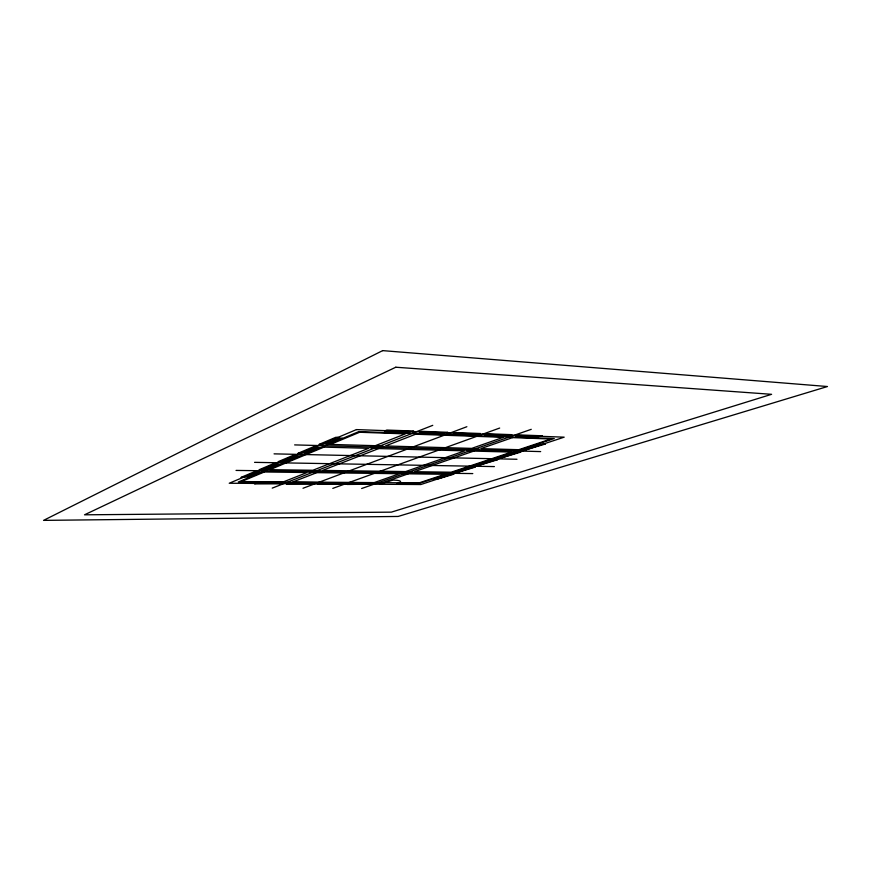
<?xml version="1.0" encoding="UTF-8"?>
<svg xmlns="http://www.w3.org/2000/svg" width="871" height="871" viewBox="0 0 871 871"><rect width="100%" height="100%" fill="white"/><g stroke="black" fill="none" stroke-linecap="round" stroke-linejoin="round"><path stroke-width="1.31" d="M310.283 483.786L311.96 482.545M340.474 483.993L342.27 482.763M384.002 432.495L386.147 431.624L386.463 430.677M369.707 484.189L371.612 482.98M418.788 433.725L421.412 431.951M452.267 434.912L455.032 433.181M484.494 436.055L487.39 434.368M515.556 437.155L518.572 435.5M243.564 477.199L247.527 476.84L258.328 472.311L261.387 472.343M261.659 469.567L265.709 469.208L277.065 464.439L280.168 464.493M280.68 461.543L284.828 461.173L296.782 456.154L299.929 456.23M300.702 453.105L304.959 452.724L317.545 447.433L320.757 447.52M321.813 444.199L326.179 443.818L339.461 438.233L342.717 438.331M249.084 476.513L258.273 472.659M267.321 468.859L276.978 464.809M286.494 460.824L296.663 456.556M306.679 452.354L317.392 447.857M327.964 443.426L339.265 438.679M249.041 476.862L259.863 472.322M267.245 469.229L278.622 464.461M286.396 461.205L298.361 456.197M306.548 452.757L319.156 447.476M327.79 443.862L341.094 438.287M255.53 483.416L254.484 483.841L280.037 483.59M385.396 430.644L386.833 430.056L413.714 431.047L412.244 431.624M256.499 483.427L261.333 482.164M261.213 482.817L262.008 482.49M386.67 432.114L387.747 431.678M277.599 482.926L278.393 482.61M404.558 432.756L405.646 432.321M259.754 482.806L279.036 482.937L280.636 482.305M405.037 433.235L411.21 431.581M272.231 488.119L432.767 425.342M287.484 483.634L286.417 484.047L311.197 483.797M420.377 431.918L421.858 431.341L447.705 432.299L446.202 432.865M288.432 483.645L293.287 482.403M293.081 483.035L293.886 482.73M421.422 433.355L422.522 432.931M308.933 483.155L309.749 482.839M438.636 433.965L439.746 433.551M439.028 434.444L445.212 432.822M302.999 488.261L466.867 426.714M318.405 483.841L317.316 484.254L341.367 484.004M454.041 433.148L455.533 432.582L480.411 433.508L478.898 434.052M319.319 483.851L324.197 482.632M323.914 483.253L324.741 482.948M454.858 434.553L455.979 434.128M339.255 483.372L340.082 483.067M471.429 435.141L472.55 434.727M471.744 435.598L477.939 434.019M332.787 488.391L499.671 428.053M348.346 484.047L347.224 484.45L370.567 484.2M486.443 434.324L487.956 433.78L511.919 434.662L510.384 435.206M349.227 484.058L354.116 482.861M353.757 483.47L354.595 483.165M487.052 435.696L488.185 435.293M368.607 483.579L369.467 483.274M503.013 436.273L504.157 435.87M503.264 436.719L509.459 435.173M361.65 488.511L531.245 429.327M517.646 435.467L519.192 434.934L542.295 435.783L540.739 436.317M379.669 484.265L383.098 483.067L238.316 481.99L358.83 431.602L554.272 438.527L419.43 483.34L400.05 483.198L396.588 484.374M518.071 436.807L519.225 436.415M533.466 437.362L534.62 436.959M533.651 437.797L539.846 436.284M434.553 478.734L446.823 474.673M455.174 471.897L467.999 467.64M476.742 464.744L490.177 460.28M499.333 457.242L513.411 452.572M523.025 449.382L537.788 444.482M436.088 478.44L446.507 474.989M456.752 471.592L467.651 467.977M478.375 464.417L489.785 460.639M501.021 456.916L512.986 452.942M524.756 449.033L537.32 444.874M433.323 478.723L435.794 478.756L448.064 474.684L451.635 474.357M453.922 471.875L456.426 471.919L469.262 467.662L472.899 467.335M475.479 464.711L478.016 464.766L491.451 460.313L495.164 459.975M498.06 457.21L500.618 457.275L514.696 452.604L518.506 452.267M521.729 449.349L524.309 449.414L539.095 444.526L542.981 444.177M261.605 482.654L278.001 482.774M293.483 482.882L309.336 482.991M324.328 483.1L339.668 483.22M354.181 483.318L369.032 483.427M291.665 483.024L310.316 483.165M322.542 483.253L340.594 483.372M352.428 483.459L369.914 483.59M381.378 483.666L392.941 480.117A17.572 2.842 -6 0 1 397.492 483.634M398.308 483.786L397.056 483.775L399.179 483.492M260.538 482.48L279.831 482.621M292.482 482.719L311.132 482.85M323.37 482.937L341.432 483.067M353.278 483.155L370.763 483.285M382.238 483.372L383.523 483.383M248.322 476.502L249.846 476.524M435.467 478.44L436.709 478.451M247.527 476.84L250.554 476.873M243.042 477.417L241.006 477.406L254.702 471.614L256.76 471.636M436.621 479.322L453.911 474.172L452.256 474.151M261.104 469.807L259.035 469.774L273.44 463.688L275.519 463.72M457.199 472.518L475.228 467.139L473.552 467.117M236.041 470.416L472.79 473.584M445.571 474.651L448.064 474.684M257.511 472.648L259.035 472.67M445.887 474.978L447.128 475M266.548 468.848L268.094 468.87M456.121 471.581L457.373 471.603M265.709 469.208L268.791 469.251M466.736 467.618L469.262 467.662M276.205 464.798L277.751 464.831M467.03 467.967L468.282 467.988M285.71 460.803L287.278 460.835M477.744 464.406L479.006 464.428M284.828 461.173L287.953 461.238M280.092 461.793L278.001 461.75L293.157 455.348L295.269 455.391M478.723 465.408L497.548 459.779L495.849 459.746M254.561 462.349L494.39 466.584M488.903 460.258L491.451 460.313M295.868 456.535L297.447 456.578M489.154 460.617L490.427 460.65M305.884 452.332L307.474 452.376M500.379 456.894L501.652 456.927M304.959 452.724L308.127 452.8M300.081 453.366L297.958 453.312L313.93 446.562L316.086 446.616M501.271 457.961L520.923 452.071L519.214 452.027M274.06 453.856L516.982 459.267M294.627 444.896L540.662 451.592M512.126 452.539L514.696 452.604M316.587 447.836L318.198 447.879M512.344 452.931L513.629 452.964M327.158 443.404L328.77 443.448M524.113 449.022L525.409 449.055M326.179 443.818L329.401 443.905M321.159 444.471L319.004 444.417L335.858 437.286L338.046 437.351M524.897 450.144L545.453 443.981L543.733 443.927M536.492 444.439L539.095 444.526M338.449 438.657L340.082 438.712M536.667 444.852L537.962 444.896M386.147 431.624L407.214 432.375M420.987 432.876L441.249 433.606M454.499 434.085L473.998 434.781M486.758 435.239L505.55 435.914M517.853 436.36L535.97 437.013M387.214 431.896L405.102 432.539M421.967 433.137L439.191 433.758M455.413 434.346L471.984 434.934M487.618 435.5L503.59 436.066M518.648 436.611L534.043 437.166M385.08 432.06L406.126 432.811M419.887 433.301L440.138 434.019M453.377 434.498L472.877 435.195M485.626 435.652L504.407 436.317M516.699 436.763L534.805 437.405M256.205 471.864L258.328 472.311M274.942 463.96L277.065 464.439M294.659 455.653L296.782 456.154M435.794 478.756L437.22 479.126M315.444 446.888L317.545 447.433M337.371 437.634L339.461 438.233M456.426 471.919L457.83 472.311M478.016 464.766L479.388 465.19M500.618 457.275L501.957 457.732M524.309 449.414L525.627 449.904M279.036 482.937L279.09 483.579M382.652 350.621L43.55 520.379L398.134 516.449L827.45 386.528L382.652 350.621M395.804 367.224L84.509 514.815L391.351 512.148L771.597 394.313L395.804 367.224M356.468 429.588L229.236 483.242L420.835 484.537L564.179 437.166L356.468 429.588M264.338 471.984L241.343 481.576L283.293 481.903L307.093 472.528L264.338 471.984M323.958 447.128L269.901 469.665L312.841 470.264L368.629 448.315L323.958 447.128M359.603 432.266L330.447 444.417L375.314 445.68L405.32 433.867L359.603 432.266M311.676 470.721L308.236 472.082L314.834 472.626L321.388 470.863L311.676 470.721M373.964 446.213L369.957 447.792L376.708 448.521L384.089 446.485L377.35 445.734L373.964 446.213M316.761 472.659L292.798 481.968L374.203 482.599L399.528 473.715L316.761 472.659M378.711 448.576L322.553 470.405L405.636 471.57L464.679 450.851L378.711 448.576M415.63 434.226L385.439 445.963L471.734 448.38L503.296 437.307L415.63 434.226M404.405 471.995L400.747 473.28L406.539 473.802L413.181 472.115L404.405 471.995M470.318 448.881L466.083 450.361L471.93 451.047L479.388 449.131L470.318 448.881M408.281 473.824L382.815 482.665L418.951 482.937L444.939 474.292L408.281 473.824M473.737 451.091L414.411 471.69L451.2 472.202L511.593 452.093L473.737 451.091M512.496 437.634L480.814 448.63L518.789 449.697L550.984 438.984L512.496 437.634"/></g></svg>
